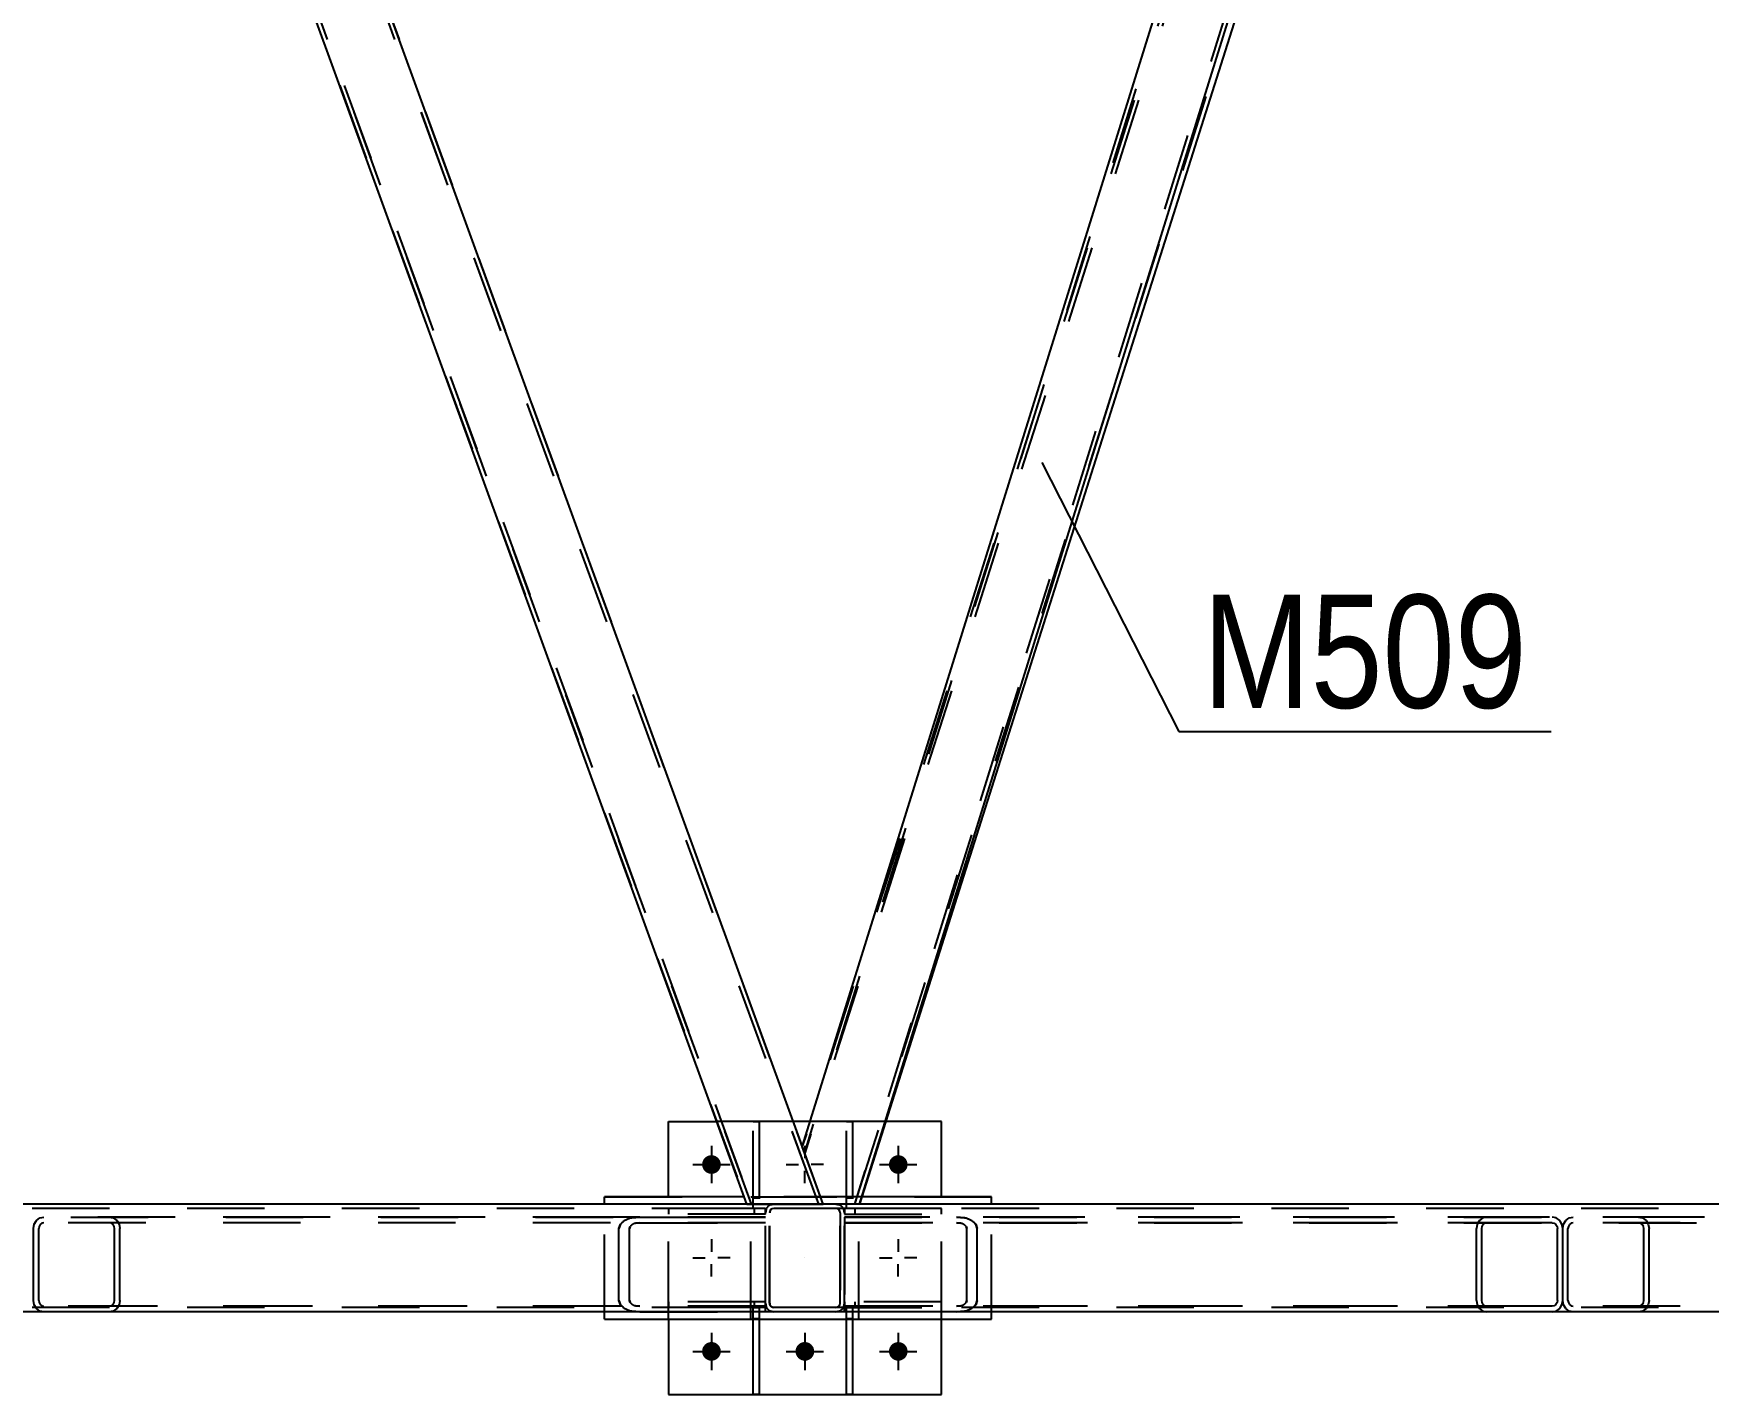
# Model space of a CAD drawing. Header units: millimetres. Extents: x -808 to 381, y -747 to 94.
# Drawn here: x 182.69 to 225.08, y -60.43 to -26 of the extents above; entities that cross this region are included whole.
import ezdxf

# ---------------------------------------------------------------- set-up
doc = ezdxf.new("R2010")
doc.units = ezdxf.units.MM
doc.linetypes.add('DXK_LINE_DOT2', pattern=[3.9198, 1.9599, -1.9599])
doc.linetypes.add('DXK_LINE_DOT3', pattern=[5.9187, 2.979, -0.9799, 0.9799, -0.9799])
doc.styles.add('Arial Narrow', font='ARIALN.TTF', dxfattribs={"height": 0.2})

# ---------------------------------------------------------------- blocks, each defined once
blk = doc.blocks.new('Part-232923327-56407 - 56149')
at = {"color": 7, "linetype": 'DXK_LINE_DOT2'}
for p, q in [((218.84, -1.526), (202.149, -54.16)), ((218.954, -1.526), (202.21, -54.328)), ((219.755, -1.526), (218.84, -1.526)), ((220.285, -2.983), (219.755, -1.526)), ((203.48, -55.617), (220.224, -2.815)), ((202.679, -55.617), (202.149, -54.16)), ((203.652, -55.435), (203.595, -55.617)), ((203.595, -55.617), (202.679, -55.617))]:
    blk.add_line(p, q, dxfattribs=at)
at = {"color": 2, "linetype": 'Continuous'}
blk.add_line((220.285, -2.983), (203.652, -55.435), dxfattribs=at)
blk = doc.blocks.new('Part-232923327-56425 - 56149')
at = {"color": 2, "linetype": 'Continuous'}
for p, q in [((218.643, -1.2), (202.142, -54.139)), ((219.636, -1.2), (220.004, -2.21)), ((220.127, -2.548), (220.004, -2.21)), ((220.127, -2.548), (203.586, -55.616)), ((202.679, -55.616), (202.142, -54.139))]:
    blk.add_line(p, q, dxfattribs=at)
at = {"color": 7, "linetype": 'DXK_LINE_DOT2'}
for p, q in [((218.757, -1.2), (202.203, -54.308)), ((219.636, -1.2), (218.643, -1.2)), ((220.065, -2.379), (203.471, -55.616)), ((220.127, -2.548), (220.051, -2.34)), ((203.586, -55.616), (202.679, -55.616))]:
    blk.add_line(p, q, dxfattribs=at)
blk = doc.blocks.new('Part-232923327-56387 - 56149')
at = {"color": 7, "linetype": 'DXK_LINE_DOT2'}
for p, q in [((240.045, -55.944), (203.213, -55.944)), ((203.213, -55.944), (203.213, -58.344)), ((236.736, -55.944), (203.213, -55.944)), ((206.25, -55.966), (206.047, -55.944)), ((236.534, -55.966), (236.736, -55.944)), ((240.045, -55.944), (236.736, -55.944)), ((240.045, -55.944), (240.248, -55.966)), ((240.045, -56.089), (203.213, -56.089)), ((203.213, -56.089), (236.288, -56.089)), ((206.047, -56.089), (206.148, -56.1)), ((206.291, -56.179), (206.312, -56.235)), ((206.312, -58.053), (206.312, -56.235)), ((206.576, -56.235), (206.536, -56.123)), ((206.576, -58.053), (206.576, -56.235)), ((236.207, -56.235), (236.247, -56.123)), ((236.207, -58.053), (236.207, -56.235)), ((236.492, -56.179), (236.472, -56.235)), ((236.472, -58.053), (236.472, -56.235)), ((236.736, -56.089), (236.635, -56.1)), ((240.146, -56.1), (240.045, -56.089)), ((240.31, -56.235), (240.289, -56.179)), ((240.31, -58.053), (240.31, -56.235)), ((240.534, -56.123), (240.574, -56.235)), ((240.574, -58.053), (240.574, -56.235)), ((206.312, -58.053), (206.291, -58.108)), ((206.536, -58.164), (206.576, -58.053)), ((236.247, -58.164), (236.207, -58.053)), ((236.472, -58.053), (236.492, -58.108)), ((240.289, -58.108), (240.31, -58.053)), ((240.574, -58.053), (240.534, -58.164)), ((240.045, -58.198), (203.213, -58.198)), ((240.045, -58.344), (203.213, -58.344)), ((206.148, -58.187), (206.047, -58.198)), ((206.047, -58.344), (206.25, -58.322)), ((236.736, -58.344), (236.534, -58.322)), ((236.635, -58.187), (236.736, -58.198)), ((236.736, -58.198), (240.045, -58.198)), ((240.045, -58.198), (240.146, -58.187)), ((240.248, -58.322), (240.045, -58.344))]:
    blk.add_line(p, q, dxfattribs=at)
for centre, radius, start, end in [((206.107, -56.344), 0.248, 41.9363, 80.4819), ((206.168, -56.454), 0.495, 41.9363, 80.4819), ((236.616, -56.454), 0.495, 99.5182, 138.0637), ((236.676, -56.344), 0.248, 99.5182, 138.0637), ((240.105, -56.344), 0.248, 41.9363, 80.4819), ((240.166, -56.454), 0.495, 41.9363, 80.4819), ((206.107, -57.943), 0.248, 279.5182, 318.0637), ((206.168, -57.833), 0.495, 279.5182, 318.0637), ((236.616, -57.833), 0.495, 221.9363, 260.4819), ((236.676, -57.943), 0.248, 221.9363, 260.4819), ((240.105, -57.943), 0.248, 279.5182, 318.0637), ((240.166, -57.833), 0.495, 279.5182, 318.0637)]:
    blk.add_arc(centre, radius, start, end, dxfattribs=at)
blk = doc.blocks.new('Part-232923327-56388 - 56149')
at = {"color": 7, "linetype": 'DXK_LINE_DOT2'}
for p, q in [((221.555, -55.966), (221.656, -55.944)), ((240.045, -55.944), (221.656, -55.944)), ((223.31, -55.944), (223.412, -55.966)), ((236.736, -55.944), (236.533, -55.966)), ((240.247, -55.966), (240.045, -55.944)), ((221.391, -56.235), (221.412, -56.123)), ((221.391, -58.053), (221.391, -56.235)), ((221.412, -56.123), (221.469, -56.029)), ((221.469, -56.029), (221.555, -55.966)), ((221.534, -56.179), (221.524, -56.235)), ((221.524, -58.053), (221.524, -56.235)), ((221.563, -56.132), (221.534, -56.179)), ((221.606, -56.1), (221.563, -56.132)), ((221.656, -56.089), (221.606, -56.1)), ((240.045, -56.089), (221.656, -56.089)), ((223.361, -56.1), (223.31, -56.089)), ((223.404, -56.132), (223.361, -56.1)), ((223.433, -56.179), (223.404, -56.132)), ((223.412, -55.966), (223.498, -56.029)), ((223.443, -56.235), (223.433, -56.179)), ((223.443, -58.053), (223.443, -56.235)), ((223.498, -56.029), (223.555, -56.123)), ((223.555, -56.123), (223.575, -56.235)), ((223.575, -58.053), (223.575, -56.235)), ((236.247, -56.123), (236.207, -56.235)), ((236.207, -58.053), (236.207, -56.235)), ((236.471, -56.235), (236.491, -56.179)), ((236.471, -58.053), (236.471, -56.235)), ((236.635, -56.1), (236.736, -56.089)), ((240.045, -56.089), (240.146, -56.1)), ((240.289, -56.179), (240.309, -56.235)), ((240.309, -58.053), (240.309, -56.235)), ((240.574, -56.235), (240.534, -56.123)), ((240.574, -58.053), (240.574, -56.235)), ((221.412, -58.164), (221.391, -58.053)), ((221.524, -58.053), (221.534, -58.108)), ((223.433, -58.108), (223.443, -58.053)), ((223.575, -58.053), (223.555, -58.164)), ((236.207, -58.053), (236.247, -58.164)), ((236.491, -58.108), (236.471, -58.053)), ((240.309, -58.053), (240.289, -58.108)), ((240.534, -58.164), (240.574, -58.053)), ((221.469, -58.258), (221.412, -58.164)), ((221.555, -58.322), (221.469, -58.258)), ((221.534, -58.108), (221.563, -58.156)), ((221.656, -58.344), (221.555, -58.322)), ((221.563, -58.156), (221.606, -58.187)), ((221.606, -58.187), (221.656, -58.198)), ((240.045, -58.198), (221.656, -58.198)), ((236.736, -58.344), (221.656, -58.344)), ((223.31, -58.198), (223.361, -58.187)), ((223.412, -58.322), (223.31, -58.344)), ((240.045, -58.344), (223.31, -58.344)), ((223.361, -58.187), (223.404, -58.156)), ((223.404, -58.156), (223.433, -58.108)), ((223.498, -58.258), (223.412, -58.322)), ((223.555, -58.164), (223.498, -58.258)), ((236.533, -58.322), (236.736, -58.344)), ((236.736, -58.198), (236.635, -58.187)), ((240.146, -58.187), (240.045, -58.198)), ((240.045, -58.344), (240.247, -58.322))]:
    blk.add_line(p, q, dxfattribs=at)
for centre, radius, start, end in [((236.615, -56.454), 0.495, 99.5182, 138.0637), ((236.676, -56.344), 0.248, 99.5182, 138.0637), ((240.105, -56.344), 0.248, 41.9363, 80.4819), ((240.165, -56.454), 0.495, 41.9363, 80.4819), ((236.615, -57.833), 0.495, 221.9363, 260.4819), ((236.676, -57.943), 0.248, 221.9363, 260.4819), ((240.105, -57.943), 0.248, 279.5182, 318.0637), ((240.165, -57.833), 0.495, 279.5182, 318.0637)]:
    blk.add_arc(centre, radius, start, end, dxfattribs=at)
blk = doc.blocks.new('Part-232923327-56389 - 56149')
at = {"color": 7, "linetype": 'DXK_LINE_DOT2'}
for p, q in [((164.041, -55.944), (163.838, -55.966)), ((164.041, -55.944), (167.35, -55.944)), ((164.041, -55.944), (201.213, -55.944)), ((167.552, -55.966), (167.35, -55.944)), ((197.836, -55.966), (198.039, -55.944)), ((198.039, -55.944), (201.213, -55.944)), ((201.213, -58.344), (201.213, -55.944)), ((163.552, -56.123), (163.512, -56.235)), ((163.512, -58.053), (163.512, -56.235)), ((163.776, -56.235), (163.797, -56.179)), ((163.776, -58.053), (163.776, -56.235)), ((163.94, -56.1), (164.041, -56.089)), ((201.213, -56.089), (164.041, -56.089)), ((201.213, -56.089), (164.041, -56.089)), ((167.35, -56.089), (167.451, -56.1)), ((167.594, -56.179), (167.614, -56.235)), ((167.614, -58.053), (167.614, -56.235)), ((167.879, -56.235), (167.839, -56.123)), ((167.879, -58.053), (167.879, -56.235)), ((197.51, -56.235), (197.55, -56.123)), ((197.51, -58.053), (197.51, -56.235)), ((197.795, -56.179), (197.774, -56.235)), ((197.774, -58.053), (197.774, -56.235)), ((198.039, -56.089), (197.938, -56.1)), ((163.512, -58.053), (163.552, -58.164)), ((163.797, -58.108), (163.776, -58.053)), ((167.614, -58.053), (167.594, -58.108)), ((167.839, -58.164), (167.879, -58.053)), ((197.55, -58.164), (197.51, -58.053)), ((197.774, -58.053), (197.795, -58.108)), ((163.838, -58.322), (164.041, -58.344)), ((164.041, -58.198), (163.94, -58.187)), ((201.213, -58.198), (164.041, -58.198)), ((197.591, -58.198), (164.041, -58.198)), ((201.213, -58.344), (164.041, -58.344)), ((167.451, -58.187), (167.35, -58.198)), ((167.35, -58.344), (167.552, -58.322)), ((201.213, -58.198), (197.591, -58.198)), ((198.039, -58.344), (197.836, -58.322)), ((197.938, -58.187), (198.039, -58.198))]:
    blk.add_line(p, q, dxfattribs=at)
for centre, radius, start, end in [((163.92, -56.454), 0.495, 99.5182, 138.0637), ((163.981, -56.344), 0.248, 99.5182, 138.0637), ((167.41, -56.344), 0.248, 41.9363, 80.4819), ((167.47, -56.454), 0.495, 41.9363, 80.4819), ((197.918, -56.454), 0.495, 99.5182, 138.0637), ((197.979, -56.344), 0.248, 99.5182, 138.0637), ((163.92, -57.833), 0.495, 221.9363, 260.4819), ((163.981, -57.943), 0.248, 221.9363, 260.4819), ((167.41, -57.943), 0.248, 279.5182, 318.0637), ((167.47, -57.833), 0.495, 279.5182, 318.0637), ((197.918, -57.833), 0.495, 221.9363, 260.4819), ((197.979, -57.943), 0.248, 221.9363, 260.4819)]:
    blk.add_arc(centre, radius, start, end, dxfattribs=at)
blk = doc.blocks.new('Part-232923327-56390 - 56149')
at = {"color": 7, "linetype": 'DXK_LINE_DOT2'}
for p, q in [((182.857, -55.966), (182.959, -55.944)), ((198.039, -55.944), (182.959, -55.944)), ((201.213, -55.944), (184.613, -55.944)), ((184.613, -55.944), (184.714, -55.966)), ((198.039, -55.944), (197.836, -55.966)), ((201.213, -58.344), (201.213, -55.944)), ((182.694, -56.235), (182.714, -56.123)), ((182.694, -58.053), (182.694, -56.235)), ((182.714, -56.123), (182.772, -56.029)), ((182.772, -56.029), (182.857, -55.966)), ((182.837, -56.179), (182.826, -56.235)), ((182.826, -58.053), (182.826, -56.235)), ((182.865, -56.132), (182.837, -56.179)), ((182.908, -56.1), (182.865, -56.132)), ((182.959, -56.089), (182.908, -56.1)), ((201.213, -56.089), (182.959, -56.089)), ((184.664, -56.1), (184.613, -56.089)), ((184.707, -56.132), (184.664, -56.1)), ((184.735, -56.179), (184.707, -56.132)), ((184.714, -55.966), (184.8, -56.029)), ((184.745, -56.235), (184.735, -56.179)), ((184.745, -58.053), (184.745, -56.235)), ((184.8, -56.029), (184.858, -56.123)), ((184.858, -56.123), (184.878, -56.235)), ((184.878, -58.053), (184.878, -56.235)), ((197.55, -56.123), (197.509, -56.235)), ((197.509, -58.053), (197.509, -56.235)), ((197.774, -56.235), (197.794, -56.179)), ((197.774, -58.053), (197.774, -56.235)), ((197.937, -56.1), (198.039, -56.089)), ((198.039, -56.089), (201.213, -56.089)), ((182.714, -58.164), (182.694, -58.053)), ((182.826, -58.053), (182.837, -58.108)), ((184.735, -58.108), (184.745, -58.053)), ((184.878, -58.053), (184.858, -58.164)), ((197.509, -58.053), (197.55, -58.164)), ((197.794, -58.108), (197.774, -58.053)), ((182.772, -58.258), (182.714, -58.164)), ((182.857, -58.322), (182.772, -58.258)), ((182.837, -58.108), (182.865, -58.156)), ((182.959, -58.344), (182.857, -58.322)), ((182.865, -58.156), (182.908, -58.187)), ((182.908, -58.187), (182.959, -58.198)), ((201.213, -58.198), (182.959, -58.198)), ((201.213, -58.344), (182.959, -58.344)), ((184.613, -58.198), (184.664, -58.187)), ((184.714, -58.322), (184.613, -58.344)), ((184.664, -58.187), (184.707, -58.156)), ((184.707, -58.156), (184.735, -58.108)), ((184.8, -58.258), (184.714, -58.322)), ((184.858, -58.164), (184.8, -58.258)), ((197.836, -58.322), (198.039, -58.344)), ((198.039, -58.198), (197.937, -58.187)), ((198.039, -58.344), (201.213, -58.344))]:
    blk.add_line(p, q, dxfattribs=at)
for centre, radius, start, end in [((197.918, -56.454), 0.495, 99.5182, 138.0637), ((197.978, -56.344), 0.248, 99.5182, 138.0637), ((197.918, -57.833), 0.495, 221.9363, 260.4819), ((197.978, -57.943), 0.248, 221.9363, 260.4819)]:
    blk.add_arc(centre, radius, start, end, dxfattribs=at)
blk = doc.blocks.new('Part-232923327-56398 - 56149')
at = {"color": 7, "linetype": 'DXK_LINE_DOT2'}
for p, q in [((201.23, -55.75), (201.213, -55.833)), ((201.213, -55.833), (201.23, -55.75)), ((201.213, -58.124), (201.213, -55.833)), ((201.213, -55.833), (201.213, -55.833)), ((201.213, -58.124), (201.213, -55.833)), ((201.331, -55.791), (201.323, -55.833)), ((201.331, -55.791), (201.323, -55.833)), ((201.323, -58.124), (201.323, -55.833)), ((201.323, -55.833), (201.323, -55.833)), ((201.323, -58.124), (201.323, -55.833)), ((201.354, -55.756), (201.331, -55.791)), ((201.348, -55.632), (201.432, -55.615)), ((201.425, -55.616), (201.348, -55.632)), ((201.39, -55.732), (201.354, -55.756)), ((201.432, -55.724), (201.39, -55.732)), ((201.432, -55.615), (201.425, -55.616)), ((202.995, -55.615), (201.432, -55.615)), ((202.995, -55.724), (201.432, -55.724)), ((203.079, -55.632), (202.995, -55.615)), ((202.995, -55.615), (203.079, -55.632)), ((203.037, -55.732), (202.995, -55.724)), ((203.072, -55.756), (203.037, -55.732)), ((203.096, -55.791), (203.072, -55.756)), ((203.104, -55.833), (203.096, -55.791)), ((203.104, -55.833), (203.096, -55.791)), ((203.104, -58.124), (203.104, -55.833)), ((203.104, -55.833), (203.104, -55.833)), ((203.104, -55.833), (203.104, -58.124)), ((203.213, -55.833), (203.197, -55.75)), ((203.197, -55.75), (203.213, -55.833)), ((203.213, -58.124), (203.213, -55.833)), ((203.213, -55.833), (203.213, -55.833)), ((203.213, -58.124), (203.213, -55.833)), ((201.213, -58.124), (201.213, -58.124)), ((201.213, -58.124), (201.23, -58.208)), ((201.23, -58.208), (201.213, -58.124)), ((201.323, -58.124), (201.323, -58.124)), ((201.323, -58.124), (201.331, -58.166)), ((201.331, -58.166), (201.323, -58.124)), ((201.331, -58.166), (201.354, -58.201)), ((201.348, -58.326), (201.432, -58.342)), ((201.432, -58.342), (201.348, -58.326)), ((201.39, -58.225), (201.354, -58.201)), ((201.432, -58.233), (201.39, -58.225)), ((202.995, -58.233), (201.432, -58.233)), ((202.995, -58.342), (201.432, -58.342)), ((203.037, -58.225), (202.995, -58.233)), ((202.995, -58.342), (203.079, -58.326)), ((203.079, -58.326), (202.995, -58.342)), ((203.072, -58.201), (203.037, -58.225)), ((203.096, -58.166), (203.072, -58.201)), ((203.096, -58.166), (203.104, -58.124)), ((203.096, -58.166), (203.104, -58.124)), ((203.104, -58.124), (203.104, -58.124)), ((203.197, -58.208), (203.213, -58.124)), ((203.213, -58.124), (203.197, -58.208)), ((203.213, -58.124), (203.213, -58.124))]:
    blk.add_line(p, q, dxfattribs=at)
for centre, start, end in [((201.432, -55.833), 112.5, 157.5), ((201.432, -55.833), 112.5, 157.5), ((202.995, -55.833), 22.5, 67.5), ((202.995, -55.833), 22.5, 67.5), ((201.432, -58.124), 202.5, 247.5), ((201.432, -58.124), 202.5, 247.5), ((202.995, -58.124), 292.5, 337.5), ((202.995, -58.124), 292.5, 337.5)]:
    blk.add_arc(centre, 0.218, start, end, dxfattribs=at)
blk = doc.blocks.new('Part-232923327-56400 - 56149')
at = {"color": 7, "linetype": 'DXK_LINE_DOT2'}
for p, q in [((221.689, -1.526), (219.755, -1.526)), ((219.755, -1.526), (239.442, -55.617)), ((219.871, -1.526), (239.558, -55.617)), ((241.261, -55.617), (221.573, -1.526)), ((241.377, -55.617), (221.689, -1.526)), ((239.442, -55.617), (241.377, -55.617))]:
    blk.add_line(p, q, dxfattribs=at)
blk = doc.blocks.new('Part-232923327-56401 - 56149')
at = {"color": 7, "linetype": 'DXK_LINE_DOT2'}
for p, q in [((182.992, -1.526), (181.057, -1.526)), ((181.057, -1.526), (200.745, -55.617)), ((181.173, -1.526), (200.861, -55.617)), ((202.563, -55.617), (182.876, -1.526)), ((202.679, -55.617), (182.992, -1.526)), ((200.745, -55.617), (202.679, -55.617))]:
    blk.add_line(p, q, dxfattribs=at)
blk = doc.blocks.new('Part-232923327-56414 - 56149')
at = {"color": 7, "linetype": 'DXK_LINE_DOT2'}
for p, q in [((221.571, -1.2), (219.636, -1.2)), ((220.127, -2.548), (219.636, -1.2)), ((239.558, -55.616), (219.752, -1.2)), ((241.261, -55.616), (221.455, -1.2)), ((241.377, -55.616), (240.839, -54.139)), ((239.442, -55.616), (241.377, -55.616))]:
    blk.add_line(p, q, dxfattribs=at)
at = {"color": 2, "linetype": 'Continuous'}
for p, q in [((240.839, -54.139), (221.571, -1.2)), ((239.442, -55.616), (220.127, -2.548))]:
    blk.add_line(p, q, dxfattribs=at)
blk = doc.blocks.new('Part-232923327-56416 - 56149')
at = {"color": 7, "linetype": 'DXK_LINE_DOT2'}
for p, q in [((182.874, -1.2), (180.939, -1.2)), ((181.429, -2.548), (180.939, -1.2)), ((200.861, -55.616), (181.055, -1.2)), ((202.563, -55.616), (182.757, -1.2)), ((202.679, -55.616), (202.142, -54.139)), ((200.745, -55.616), (202.679, -55.616))]:
    blk.add_line(p, q, dxfattribs=at)
at = {"color": 2, "linetype": 'Continuous'}
for p, q in [((202.142, -54.139), (182.874, -1.2)), ((200.745, -55.616), (181.429, -2.548))]:
    blk.add_line(p, q, dxfattribs=at)
blk = doc.blocks.new('Part-232923327-56448 - 56149')
at = {"color": 7, "linetype": 'DXK_LINE_DOT2'}
for p, q in [((203.213, -58.344), (203.213, -55.944)), ((203.213, -55.944), (221.127, -55.944)), ((206.047, -55.944), (206.249, -55.966)), ((219.473, -55.944), (219.371, -55.966)), ((221.228, -55.966), (221.127, -55.944)), ((221.127, -56.089), (203.213, -56.089)), ((206.148, -56.1), (206.047, -56.089)), ((206.311, -56.235), (206.291, -56.179)), ((206.311, -58.053), (206.311, -56.235)), ((206.536, -56.123), (206.576, -56.235)), ((206.576, -58.053), (206.576, -56.235)), ((219.228, -56.123), (219.208, -56.235)), ((219.208, -58.053), (219.208, -56.235)), ((219.285, -56.029), (219.228, -56.123)), ((219.371, -55.966), (219.285, -56.029)), ((219.34, -56.235), (219.35, -56.179)), ((219.34, -58.053), (219.34, -56.235)), ((219.35, -56.179), (219.379, -56.132)), ((219.379, -56.132), (219.422, -56.1)), ((219.422, -56.1), (219.473, -56.089)), ((221.127, -56.089), (221.177, -56.1)), ((221.177, -56.1), (221.22, -56.132)), ((221.22, -56.132), (221.249, -56.179)), ((221.314, -56.029), (221.228, -55.966)), ((221.249, -56.179), (221.259, -56.235)), ((221.259, -58.053), (221.259, -56.235)), ((221.371, -56.123), (221.314, -56.029)), ((221.391, -56.235), (221.371, -56.123)), ((221.391, -58.053), (221.391, -56.235)), ((206.291, -58.108), (206.311, -58.053)), ((206.576, -58.053), (206.536, -58.164)), ((219.208, -58.053), (219.228, -58.164)), ((219.35, -58.108), (219.34, -58.053)), ((221.259, -58.053), (221.249, -58.108)), ((221.371, -58.164), (221.391, -58.053)), ((221.127, -58.198), (203.213, -58.198)), ((203.213, -58.198), (206.495, -58.198)), ((221.127, -58.344), (203.213, -58.344)), ((206.047, -58.198), (206.148, -58.187)), ((206.249, -58.322), (206.047, -58.344)), ((219.228, -58.164), (219.285, -58.258)), ((219.285, -58.258), (219.371, -58.322)), ((219.379, -58.156), (219.35, -58.108)), ((219.371, -58.322), (219.473, -58.344)), ((219.422, -58.187), (219.379, -58.156)), ((219.473, -58.198), (219.422, -58.187)), ((221.177, -58.187), (221.127, -58.198)), ((221.127, -58.344), (221.228, -58.322)), ((221.22, -58.156), (221.177, -58.187)), ((221.249, -58.108), (221.22, -58.156)), ((221.228, -58.322), (221.314, -58.258)), ((221.314, -58.258), (221.371, -58.164))]:
    blk.add_line(p, q, dxfattribs=at)
for centre, radius, start, end in [((206.107, -56.344), 0.248, 41.9363, 80.4819), ((206.167, -56.454), 0.495, 41.9363, 80.4819), ((206.107, -57.943), 0.248, 279.5182, 318.0637), ((206.167, -57.833), 0.495, 279.5182, 318.0637)]:
    blk.add_arc(centre, radius, start, end, dxfattribs=at)
blk = doc.blocks.new('Part-232923327-56473 - 56149')
at = {"color": 7, "linetype": 'DXK_LINE_DOT2'}
for p, q in [((197.146, -58.526), (197.146, -55.435)), ((197.146, -55.435), (206.939, -55.435)), ((206.939, -58.526), (206.939, -55.435)), ((197.146, -58.526), (206.939, -58.526))]:
    blk.add_line(p, q, dxfattribs=at)
blk = doc.blocks.new('Part-232923327-56482 - 56149')
at = {"color": 2, "linetype": 'Continuous'}
for p, q in [((197.146, -55.616), (197.146, -55.435)), ((200.679, -55.435), (197.146, -55.435)), ((206.94, -55.435), (203.642, -55.435)), ((206.94, -55.616), (206.94, -55.435)), ((197.146, -58.526), (197.146, -58.344)), ((206.94, -58.526), (206.94, -58.344)), ((197.146, -58.526), (206.94, -58.526))]:
    blk.add_line(p, q, dxfattribs=at)
at = {"color": 7, "linetype": 'DXK_LINE_DOT2'}
for p, q in [((203.642, -55.435), (200.679, -55.435)), ((197.146, -58.344), (197.146, -55.616)), ((206.94, -58.344), (206.94, -55.616))]:
    blk.add_line(p, q, dxfattribs=at)
blk = doc.blocks.new('Part-232923327-56490 - 56149')
at = {"color": 7, "linetype": 'DXK_LINE_DOT2'}
for p, q in [((201.23, -55.75), (201.213, -55.833)), ((201.213, -55.833), (201.23, -55.75)), ((201.213, -58.124), (201.213, -55.833)), ((201.331, -55.791), (201.322, -55.833)), ((201.322, -58.124), (201.322, -55.833)), ((201.354, -55.756), (201.331, -55.791)), ((201.432, -55.615), (201.348, -55.632)), ((201.348, -55.632), (201.432, -55.615)), ((201.39, -55.732), (201.354, -55.756)), ((201.432, -55.724), (201.39, -55.732)), ((202.995, -55.615), (201.432, -55.615)), ((202.995, -55.724), (201.432, -55.724)), ((203.079, -55.632), (202.995, -55.615)), ((202.995, -55.615), (203.079, -55.632)), ((203.037, -55.732), (202.995, -55.724)), ((203.072, -55.756), (203.037, -55.732)), ((203.096, -55.791), (203.072, -55.756)), ((203.104, -55.833), (203.096, -55.791)), ((203.104, -58.124), (203.104, -55.833)), ((203.213, -55.833), (203.197, -55.75)), ((203.197, -55.75), (203.213, -55.833)), ((203.213, -58.124), (203.213, -55.833)), ((201.213, -58.124), (201.23, -58.207)), ((201.23, -58.207), (201.213, -58.124)), ((201.322, -58.124), (201.331, -58.166)), ((201.331, -58.166), (201.354, -58.201)), ((201.348, -58.326), (201.432, -58.342)), ((201.432, -58.342), (201.348, -58.326)), ((201.354, -58.201), (201.39, -58.225)), ((201.39, -58.225), (201.432, -58.233)), ((202.995, -58.233), (201.432, -58.233)), ((202.995, -58.342), (201.432, -58.342)), ((202.995, -58.233), (203.037, -58.225)), ((202.995, -58.342), (203.079, -58.326)), ((203.079, -58.326), (202.995, -58.342)), ((203.037, -58.225), (203.072, -58.201)), ((203.072, -58.201), (203.096, -58.166)), ((203.096, -58.166), (203.104, -58.124)), ((203.197, -58.207), (203.213, -58.124)), ((203.213, -58.124), (203.197, -58.207))]:
    blk.add_line(p, q, dxfattribs=at)
at = {"color": 7, "linetype": 'DXK_LINE_DOT3'}
blk.add_line((202.213, -56.979), (202.213, -56.979), dxfattribs=at)
at = {"color": 7, "linetype": 'DXK_LINE_DOT2'}
for centre, start, end in [((201.432, -55.833), 112.5, 157.5), ((201.432, -55.833), 112.5, 157.5), ((202.995, -55.833), 22.5, 67.5), ((202.995, -55.833), 22.5, 67.5), ((201.432, -58.124), 202.5, 247.5), ((201.432, -58.124), 202.5, 247.5), ((202.995, -58.124), 292.5, 337.5), ((202.995, -58.124), 292.5, 337.5)]:
    blk.add_arc(centre, 0.218, start, end, dxfattribs=at)
blk = doc.blocks.new('Part-232923327-56491 - 56149')
at = {"color": 2, "linetype": 'Continuous'}
for p, q in [((198.759, -55.435), (198.759, -53.524)), ((198.759, -53.524), (199.983, -53.524)), ((202.333, -53.524), (201.918, -53.524)), ((205.668, -53.524), (204.258, -53.524)), ((205.668, -55.435), (205.668, -53.524)), ((198.759, -58.526), (198.759, -60.433)), ((205.668, -60.433), (205.668, -58.526)), ((198.759, -60.433), (205.668, -60.433))]:
    blk.add_line(p, q, dxfattribs=at)
at = {"color": 7, "linetype": 'DXK_LINE_DOT2'}
for p, q in [((201.918, -53.524), (199.983, -53.524)), ((204.258, -53.524), (202.333, -53.524)), ((198.759, -58.526), (198.759, -55.435)), ((205.668, -58.526), (205.668, -55.435))]:
    blk.add_line(p, q, dxfattribs=at)
blk = doc.blocks.new('Part-232923327-56492 - 56149')
at = {"color": 7, "linetype": 'DXK_LINE_DOT2'}
for p, q in [((200.85, -58.524), (200.85, -55.433)), ((200.85, -55.433), (203.577, -55.433)), ((203.577, -58.524), (203.577, -55.433)), ((200.85, -58.524), (203.577, -58.524))]:
    blk.add_line(p, q, dxfattribs=at)
blk = doc.blocks.new('Part-232923327-56493 - 56149')
at = {"color": 7, "linetype": 'DXK_LINE_DOT2'}
for p, q in [((203.271, -58.526), (203.271, -58.235)), ((203.271, -58.235), (203.416, -58.235)), ((203.416, -58.235), (203.416, -58.526)), ((203.271, -58.508), (203.416, -58.508))]:
    blk.add_line(p, q, dxfattribs=at)
at = {"color": 2, "linetype": 'Continuous'}
for p, q in [((203.271, -60.433), (203.271, -58.526)), ((203.416, -58.526), (203.416, -60.433)), ((203.416, -60.433), (203.271, -60.433))]:
    blk.add_line(p, q, dxfattribs=at)
blk = doc.blocks.new('Part-232923327-56494 - 56149')
at = {"color": 7, "linetype": 'DXK_LINE_DOT2'}
for p, q in [((200.907, -58.526), (200.907, -58.235)), ((200.907, -58.235), (201.053, -58.235)), ((201.053, -58.235), (201.053, -58.526)), ((200.907, -58.508), (201.053, -58.508))]:
    blk.add_line(p, q, dxfattribs=at)
at = {"color": 2, "linetype": 'Continuous'}
for p, q in [((200.907, -60.433), (200.907, -58.526)), ((201.053, -58.526), (201.053, -60.433)), ((201.053, -60.433), (200.907, -60.433))]:
    blk.add_line(p, q, dxfattribs=at)
blk = doc.blocks.new('Part-232923327-56495 - 56149')
at = {"color": 7, "linetype": 'DXK_LINE_DOT2'}
for p, q in [((203.271, -55.726), (203.271, -53.524)), ((203.271, -53.524), (203.416, -53.524)), ((203.416, -53.524), (203.416, -55.726)), ((203.271, -55.453), (203.416, -55.453)), ((203.416, -55.726), (203.271, -55.726))]:
    blk.add_line(p, q, dxfattribs=at)
blk = doc.blocks.new('Part-232923327-56496 - 56149')
at = {"color": 7, "linetype": 'DXK_LINE_DOT2'}
for p, q in [((200.907, -55.726), (200.907, -53.524)), ((200.907, -53.524), (201.053, -53.524)), ((201.053, -53.524), (201.053, -55.726)), ((200.907, -55.453), (201.053, -55.453)), ((201.053, -55.726), (200.907, -55.726))]:
    blk.add_line(p, q, dxfattribs=at)
blk = doc.blocks.new('Part-232923327-56497 - 56149')
at = {"color": 7, "linetype": 'DXK_LINE_DOT2'}
for p, q in [((205.668, -58.088), (203.213, -58.088)), ((203.213, -58.088), (203.213, -58.233)), ((203.213, -58.233), (205.668, -58.233)), ((203.486, -58.233), (203.486, -58.088)), ((205.668, -58.233), (205.668, -58.088))]:
    blk.add_line(p, q, dxfattribs=at)
blk = doc.blocks.new('Part-232923327-56498 - 56149')
at = {"color": 7, "linetype": 'DXK_LINE_DOT2'}
for p, q in [((205.668, -55.724), (203.213, -55.724)), ((203.213, -55.724), (203.213, -55.869)), ((203.213, -55.869), (205.668, -55.869)), ((203.486, -55.869), (203.486, -55.724)), ((205.668, -55.869), (205.668, -55.724))]:
    blk.add_line(p, q, dxfattribs=at)
blk = doc.blocks.new('Part-232923327-56499 - 56149')
at = {"color": 7, "linetype": 'DXK_LINE_DOT2'}
for p, q in [((201.213, -58.088), (198.759, -58.088)), ((198.759, -58.088), (198.759, -58.233)), ((201.213, -58.233), (198.759, -58.233)), ((200.941, -58.233), (200.941, -58.088)), ((201.213, -58.233), (201.213, -58.088))]:
    blk.add_line(p, q, dxfattribs=at)
blk = doc.blocks.new('Part-232923327-56500 - 56149')
at = {"color": 7, "linetype": 'DXK_LINE_DOT2'}
for p, q in [((201.213, -55.724), (198.759, -55.724)), ((198.759, -55.724), (198.759, -55.869)), ((201.213, -55.869), (198.759, -55.869)), ((200.941, -55.869), (200.941, -55.724)), ((201.213, -55.869), (201.213, -55.724))]:
    blk.add_line(p, q, dxfattribs=at)
blk = doc.blocks.new('Part-232923327-56524 - 56149')
at = {"color": 7, "linetype": 'DXK_LINE_DOT2'}
for p, q in [((325.733, -55.725), (18.16, -55.725)), ((325.733, -58.235), (18.16, -58.235))]:
    blk.add_line(p, q, dxfattribs=at)
at = {"color": 2, "linetype": 'Continuous'}
for p, q in [((325.733, -55.616), (19.978, -55.616)), ((325.733, -58.344), (19.978, -58.344))]:
    blk.add_line(p, q, dxfattribs=at)
blk = doc.blocks.new('Part-232923327-56525 - 56149')
at = {"color": 7, "linetype": 'DXK_LINE_DOT2'}
for p, q in [((325.733, -55.617), (21.063, -55.617)), ((325.733, -55.726), (21.063, -55.726)), ((325.733, -58.235), (21.063, -58.235)), ((325.733, -58.344), (42.356, -58.344)), ((206.94, -58.344), (197.146, -58.344))]:
    blk.add_line(p, q, dxfattribs=at)
at = {"color": 2, "linetype": 'Continuous'}
for p, q in [((197.146, -58.344), (168.243, -58.344)), ((235.843, -58.344), (206.94, -58.344))]:
    blk.add_line(p, q, dxfattribs=at)
blk = doc.blocks.new('Bolt-232923327-56600 - 56149')
at = {"linetype": 'Continuous'}
for points in [[(200.086, -54.615, -1), (199.613, -54.615, -1)], [(204.813, -54.615, -1), (204.341, -54.615, -1)], [(200.086, -59.342, -1), (199.613, -59.342, -1)], [(202.45, -59.342, -1), (201.977, -59.342, -1)], [(204.813, -59.342, -1), (204.341, -59.342, -1)]]:
    blk.add_hatch(color=1, dxfattribs=at).paths.add_polyline_path(points)
at = {"color": 1, "linetype": 'Continuous'}
for p, q in [((199.85, -54.142), (199.85, -55.088)), ((202.213, -54.142), (202.213, -54.457)), ((204.577, -54.142), (204.577, -55.088)), ((199.377, -54.615), (200.322, -54.615)), ((201.741, -54.615), (202.055, -54.615)), ((202.686, -54.615), (202.371, -54.615)), ((204.104, -54.615), (205.05, -54.615)), ((202.213, -55.088), (202.213, -54.773)), ((199.85, -56.506), (199.85, -56.821)), ((204.577, -56.506), (204.577, -56.821)), ((199.377, -56.979), (199.692, -56.979)), ((199.85, -57.451), (199.85, -57.136)), ((200.322, -56.979), (200.008, -56.979)), ((204.104, -56.979), (204.419, -56.979)), ((204.577, -57.451), (204.577, -57.136)), ((205.05, -56.979), (204.735, -56.979)), ((199.85, -58.869), (199.85, -59.815)), ((202.213, -58.869), (202.213, -59.815)), ((204.577, -58.869), (204.577, -59.815)), ((199.377, -59.342), (200.322, -59.342)), ((201.741, -59.342), (202.686, -59.342)), ((204.104, -59.342), (205.05, -59.342))]:
    blk.add_line(p, q, dxfattribs=at)
blk = doc.blocks.new('Mark-232923327-82620 - 56149')
at = {"color": 30, "linetype": 'Continuous'}
for p, q in [((208.212, -36.851), (211.678, -43.661)), ((211.678, -43.661), (221.102, -43.661))]:
    blk.add_line(p, q, dxfattribs=at)
at = {"color": 0}
blk.add_wipeout([(220.502, -43.061), (220.502, -40.061), (212.278, -40.061), (212.278, -43.061)], dxfattribs=at)
blk.add_wipeout([(220.502, -43.061), (220.502, -40.061), (212.278, -40.061), (212.278, -43.061)], dxfattribs=at)
at = {"color": 3, "style": 'Arial Narrow'}
blk.add_text('M509', height=2.8633, dxfattribs=at).set_placement((212.278, -43.061))

msp = doc.modelspace()

# ---------------------------------------------------------------- block references
for name in ['Part-232923327-56416 - 56149', 'Part-232923327-56425 - 56149', 'Part-232923327-56414 - 56149', 'Part-232923327-56401 - 56149', 'Part-232923327-56407 - 56149', 'Part-232923327-56400 - 56149', 'Part-232923327-56491 - 56149', 'Part-232923327-56496 - 56149', 'Part-232923327-56495 - 56149', 'Bolt-232923327-56600 - 56149', 'Part-232923327-56473 - 56149', 'Part-232923327-56482 - 56149', 'Part-232923327-56492 - 56149', 'Part-232923327-56524 - 56149', 'Part-232923327-56525 - 56149', 'Part-232923327-56389 - 56149', 'Part-232923327-56390 - 56149', 'Part-232923327-56500 - 56149', 'Part-232923327-56398 - 56149', 'Part-232923327-56490 - 56149', 'Part-232923327-56498 - 56149', 'Part-232923327-56387 - 56149', 'Part-232923327-56448 - 56149', 'Part-232923327-56388 - 56149', 'Part-232923327-56499 - 56149', 'Part-232923327-56494 - 56149', 'Part-232923327-56497 - 56149', 'Part-232923327-56493 - 56149']:
    msp.add_blockref(name, (0, 0))

# ---------------------------------------------------------------- next in the draw order: block references
msp.add_blockref('Mark-232923327-82620 - 56149', (0, 0))

doc.saveas('drawing.dxf')
